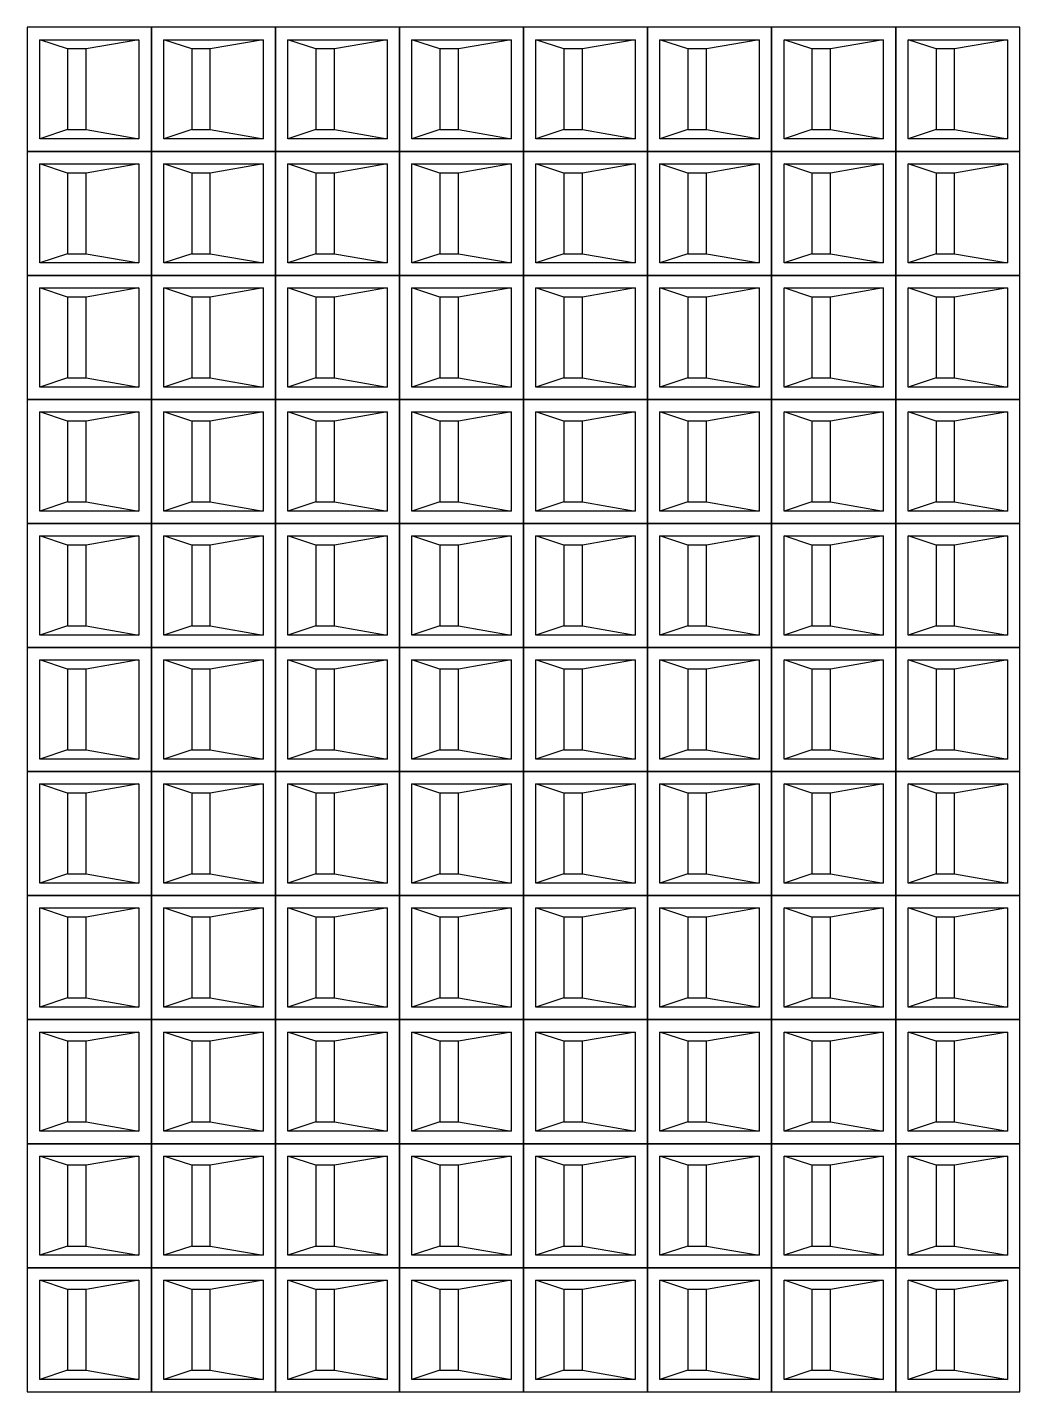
# Model space of a CAD drawing. Header units: millimetres. Extents: x 948419 to 950019, y 227657 to 229857.
import ezdxf

# ---------------------------------------------------------------- set-up
doc = ezdxf.new("R2010")
doc.units = ezdxf.units.MM
doc.header["$LTSCALE"] = 10
doc.layers.add('IFC-立面', color=2, linetype='Continuous')
doc.layers.add('T●01 天花造型', color=51, linetype='Continuous', lineweight=0)

# ---------------------------------------------------------------- blocks, each defined once
blk = doc.blocks.new('e45r4')
at = {"layer": 'IFC-立面', "color": 251}
for points in [[(1002692, 229392.5), (1002892, 229392.5), (1002892, 229592.5), (1002692, 229592.5)], [(1002712, 229572.5), (1002872, 229572.5), (1002872, 229412.5), (1002712, 229412.5)], [(1002757, 229427.5), (1002787, 229427.5), (1002787, 229557.6), (1002757, 229557.6)]]:
    blk.add_lwpolyline(points, close=True, dxfattribs=at)
for points in [[(1002757, 229557.6), (1002712, 229572.5)], [(1002872, 229572.5), (1002787, 229557.6)], [(1002757, 229427.5), (1002712, 229412.5)], [(1002787, 229427.5), (1002872, 229412.5)]]:
    blk.add_lwpolyline(points, dxfattribs=at)

msp = doc.modelspace()

# ---------------------------------------------------------------- linework, layer by layer
at = {"layer": 'T●01 天花造型', "color": 4}
msp.add_lwpolyline([(950019, 229857), (948419, 229857), (948419, 227657.1), (950019, 227657.1)], close=True, dxfattribs=at)

# ---------------------------------------------------------------- block references
for p in [(-54272.9, 264.5), (-54072.9, 264.5), (-53872.9, 264.5), (-53672.9, 264.5), (-53472.9, 264.5), (-53272.9, 264.5), (-53072.9, 264.5), (-52872.9, 264.5), (-54272.9, 64.5), (-54072.9, 64.5), (-53872.9, 64.5), (-53672.9, 64.5), (-53472.9, 64.5), (-53272.9, 64.5), (-53072.9, 64.5), (-52872.9, 64.5), (-54272.9, -135.5), (-54072.9, -135.5), (-53872.9, -135.5), (-53672.9, -135.5), (-53472.9, -135.5), (-53272.9, -135.5), (-53072.9, -135.5), (-52872.9, -135.5), (-54272.9, -335.5), (-54072.9, -335.5), (-53872.9, -335.5), (-53672.9, -335.5), (-53472.9, -335.5), (-53272.9, -335.5), (-53072.9, -335.5), (-52872.9, -335.5), (-54272.9, -535.5), (-54072.9, -535.5), (-53872.9, -535.5), (-53672.9, -535.5), (-53472.9, -535.5), (-53272.9, -535.5), (-53072.9, -535.5), (-52872.9, -535.5), (-54272.9, -735.5), (-54072.9, -735.5), (-53872.9, -735.5), (-53672.9, -735.5), (-53472.9, -735.5), (-53272.9, -735.5), (-53072.9, -735.5), (-52872.9, -735.5), (-54272.9, -935.5), (-54072.9, -935.5), (-53872.9, -935.5), (-53672.9, -935.5), (-53472.9, -935.5), (-53272.9, -935.5), (-53072.9, -935.5), (-52872.9, -935.5), (-54272.9, -1135.5), (-54072.9, -1135.5), (-53872.9, -1135.5), (-53672.9, -1135.5), (-53472.9, -1135.5), (-53272.9, -1135.5), (-53072.9, -1135.5), (-52872.9, -1135.5), (-54272.9, -1335.5), (-54072.9, -1335.5), (-53872.9, -1335.5), (-53672.9, -1335.5), (-53472.9, -1335.5), (-53272.9, -1335.5), (-53072.9, -1335.5), (-52872.9, -1335.5), (-54272.9, -1535.5), (-54072.9, -1535.5), (-53872.9, -1535.5), (-53672.9, -1535.5), (-53472.9, -1535.5), (-53272.9, -1535.5), (-53072.9, -1535.5), (-52872.9, -1535.5), (-54272.9, -1735.5), (-54072.9, -1735.5), (-53872.9, -1735.5), (-53672.9, -1735.5), (-53472.9, -1735.5), (-53272.9, -1735.5), (-53072.9, -1735.5), (-52872.9, -1735.5)]:
    msp.add_blockref('e45r4', p, dxfattribs=at)

doc.saveas('drawing.dxf')
